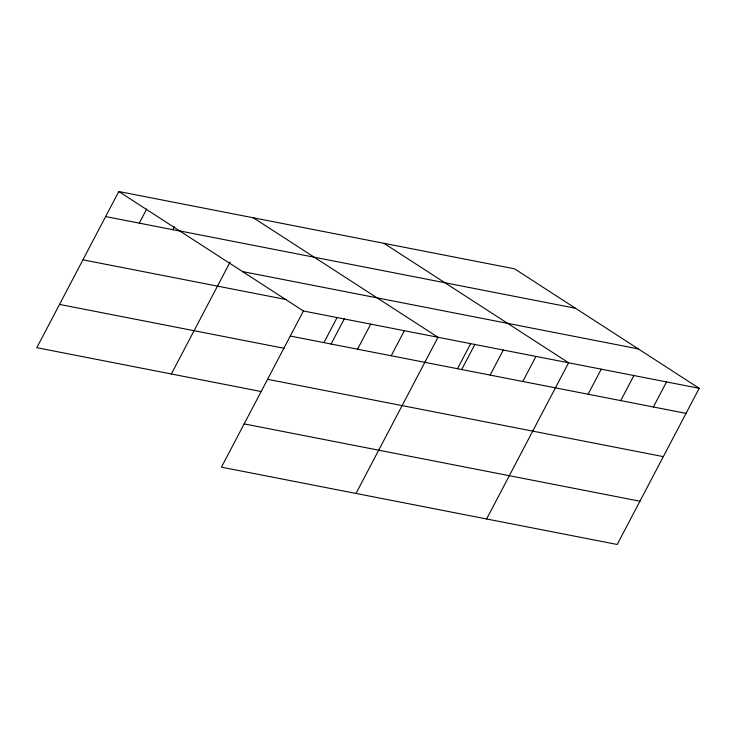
<?xml version="1.0" encoding="UTF-8"?>
<svg xmlns="http://www.w3.org/2000/svg" width="736" height="736" viewBox="0 0 736 736"><rect width="100%" height="100%" fill="white"/><g stroke="black" fill="none" stroke-linecap="round" stroke-linejoin="round"><path stroke-width="1.1" d="M699.2 388.304L303.434 310.988L221.444 467.167L617.21 544.484L699.2 388.304L514.556 268.833L118.79 191.516L36.8 347.696L261.427 391.58M139.279 223.137L146.648 209.107M172.923 229.715L174.496 226.706M171.359 373.98L230.166 261.97M323.923 342.617L337.079 317.566M331.062 344.062L344.365 318.734M357.567 349.186L370.714 324.134M391.202 355.764L404.358 330.703M356.003 493.46L437.994 337.281L253.35 217.801M457.498 368.708L470.644 343.657M461.665 369.582L474.959 344.246M490.148 375.093L503.295 350.042M522.799 381.469L535.946 356.417M486.606 518.972L568.597 362.793L383.953 243.312M588.092 394.229L601.248 369.168M620.742 400.605L633.898 375.553M653.393 406.98L666.549 381.929M179.731 230.938L575.488 308.255M105.644 216.568L180.771 231.242M242.503 271.566L638.268 348.882M82.92 259.836L286.157 299.543M290.288 336.048L686.044 413.365M59.515 304.419L284.151 348.303M267.564 379.316L663.329 456.633M244.159 423.899L639.924 501.216M118.79 191.516L303.434 310.988"/></g></svg>
